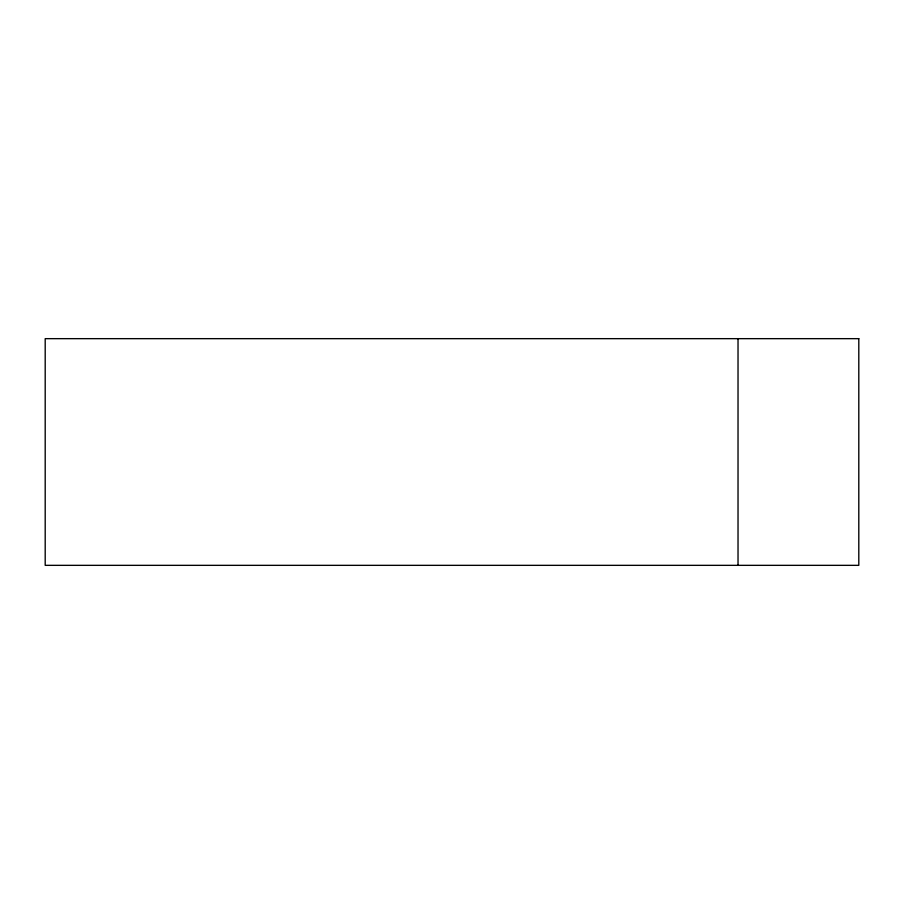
<?xml version="1.0" encoding="UTF-8"?>
<svg xmlns="http://www.w3.org/2000/svg" width="904" height="904" viewBox="0 0 904 904"><rect width="100%" height="100%" fill="white"/><g stroke="black" fill="none" stroke-linecap="round" stroke-linejoin="round"><path stroke-width="1.36" d="M738.026 338.661L738.026 565.339M858.8 338.661L45.2 338.661L45.2 565.339L858.8 565.339L858.8 338.661"/></g></svg>
